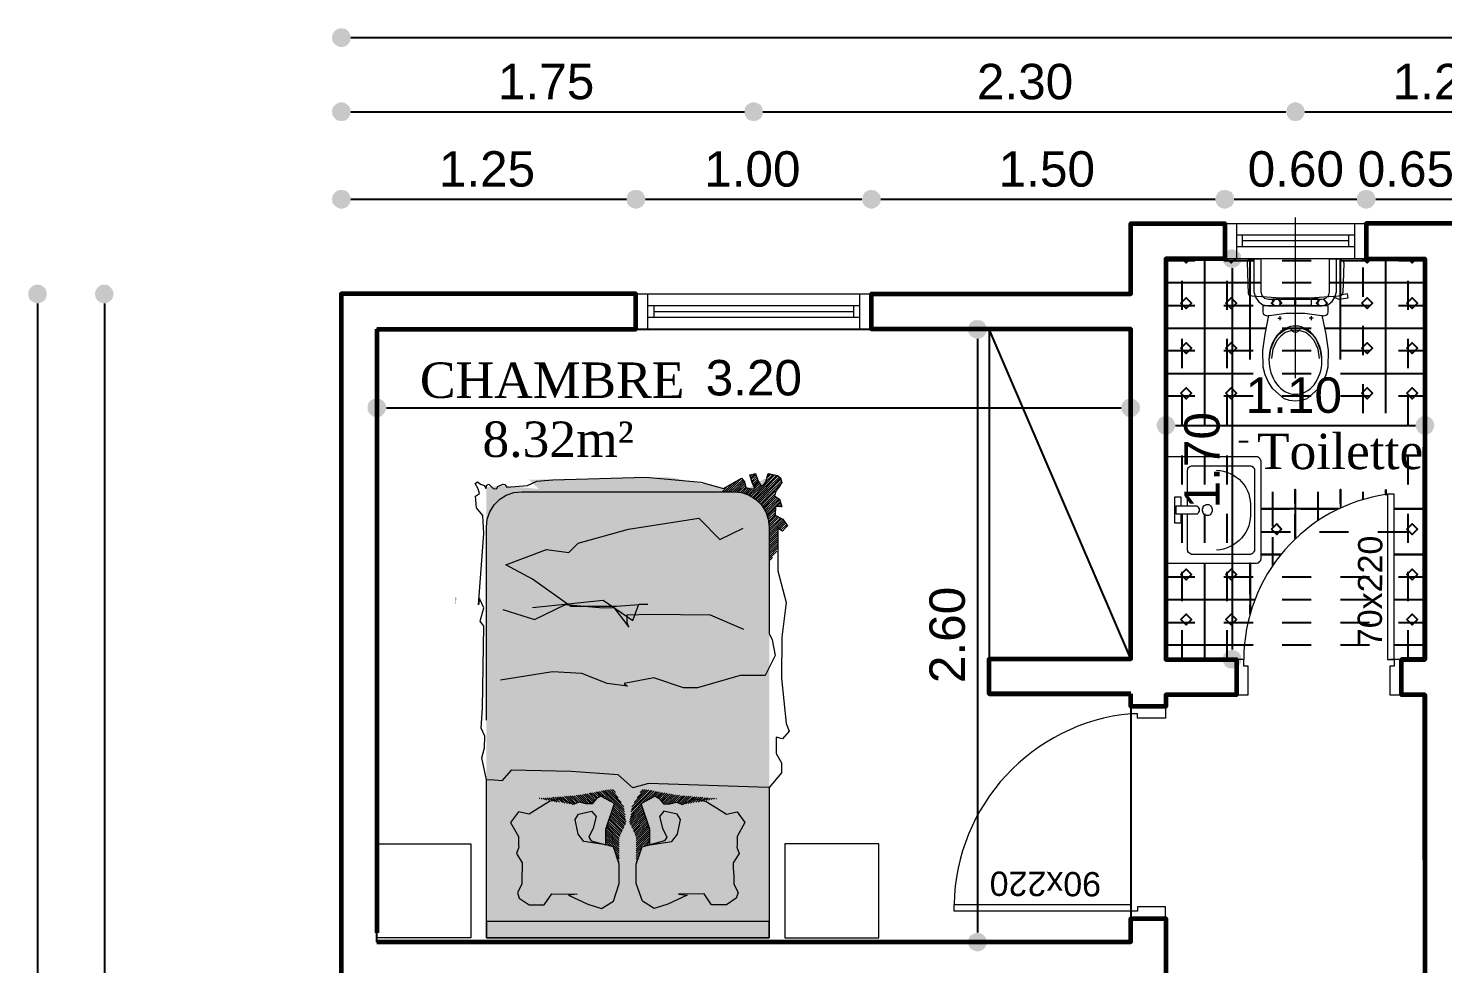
# Model space of a CAD drawing. Header units: inches. Extents: x 4.9 to 20.4, y 4.7 to 15.7.
# Drawn here: x 5.068 to 9.926, y 12.315 to 15.527 of the extents above; entities that cross this region are included whole.
import ezdxf

# ---------------------------------------------------------------- set-up
doc = ezdxf.new("R2010")
doc.units = ezdxf.units.IN
doc.header["$MEASUREMENT"] = 0
doc.linetypes.add('PDF_IMPORT', pattern=[1, 0.8, -0.2])
for name, color, linetype in [('PDF_Geometry', 7, 'Continuous'), ('PDF_Solid Fills', 7, 'Continuous'), ('PDF_Text', 7, 'Continuous')]:
    doc.layers.add(name, color=color, linetype=linetype)
doc.styles.add('PDF Arial', font='arial.ttf')
doc.styles.add('PDF Romantic', font='romantic.ttf')

# ---------------------------------------------------------------- blocks, each defined once
blk = doc.blocks.new('distribution 3')
at = {"layer": 'PDF_Solid Fills', "transparency": 33554559}
for points in [[(10.255, 16.0338), (10.2533, 16.0454), (10.245, 16.0571), (10.235, 16.0638), (10.2233, 16.0654), (10.21, 16.0638), (10.2, 16.0571), (10.1933, 16.0454), (10.19, 16.0338), (10.1933, 16.0221), (10.2, 16.0104), (10.21, 16.0038), (10.2233, 16.0021), (10.235, 16.0038), (10.245, 16.0104), (10.2533, 16.0221)], [(10.255, 15.8038), (10.2533, 15.8171), (10.245, 15.8271), (10.235, 15.8338), (10.2233, 15.8371), (10.21, 15.8338), (10.2, 15.8271), (10.1933, 15.8171), (10.19, 15.8038), (10.1933, 15.7921), (10.2, 15.7821), (10.21, 15.7754), (10.2233, 15.7721), (10.235, 15.7754), (10.245, 15.7821), (10.2533, 15.7921)], [(10.5483, 15.0221), (10.535, 15.0204), (10.525, 15.0121), (10.5183, 15.0021), (10.515, 14.9904), (10.5183, 14.9771), (10.525, 14.9671), (10.535, 14.9604), (10.5483, 14.9571), (10.56, 14.9604), (10.5717, 14.9671), (10.5783, 14.9771), (10.58, 14.9904), (10.5783, 15.0021), (10.5717, 15.0121), (10.56, 15.0204)], [(10.8483, 15.0221), (10.8367, 15.0204), (10.825, 15.0121), (10.8183, 15.0021), (10.8167, 14.9904), (10.8183, 14.9771), (10.825, 14.9671), (10.8367, 14.9604), (10.8483, 14.9571), (10.8617, 14.9604), (10.8717, 14.9671), (10.8783, 14.9771), (10.8817, 14.9904), (10.8783, 15.0021), (10.8717, 15.0121), (10.8617, 15.0204)], [(11.1033, 15.0221), (11.09, 15.0204), (11.08, 15.0121), (11.0733, 15.0021), (11.07, 14.9904), (11.0733, 14.9771), (11.08, 14.9671), (11.09, 14.9604), (11.1033, 14.9571), (11.115, 14.9604), (11.1267, 14.9671), (11.1333, 14.9771), (11.135, 14.9904), (11.1333, 15.0021), (11.1267, 15.0121), (11.115, 15.0204)], [(9.8317, 14.9004), (9.82, 14.8988), (9.81, 14.8921), (9.8017, 14.8804), (9.8, 14.8688), (9.8017, 14.8554), (9.81, 14.8454), (9.82, 14.8388), (9.8317, 14.8354), (9.845, 14.8388), (9.855, 14.8454), (9.8617, 14.8554), (9.865, 14.8688), (9.8617, 14.8804), (9.855, 14.8921), (9.845, 14.8988)], [(8.0683, 13.5204), (8.0683, 14.4921), (8.0117, 14.4921), (8.0117, 13.5204)], [(8.3417, 14.1471), (8.3433, 14.1471), (8.3683, 14.1354), (8.3883, 14.1254), (8.4183, 14.1188), (8.4283, 14.1154), (8.4367, 14.1221), (8.4467, 14.1304), (8.4367, 14.1754), (8.4283, 14.1804), (8.4183, 14.1871), (8.3883, 14.1804), (8.3683, 14.1771), (8.3433, 14.1571)], [(10.5783, 13.9904), (10.5717, 14.0021), (10.56, 14.0088), (10.5483, 14.0104), (10.535, 14.0088), (10.525, 14.0021), (10.5183, 13.9904), (10.515, 13.9788), (10.5183, 13.9654), (10.525, 13.9554), (10.535, 13.9488), (10.5483, 13.9454), (10.56, 13.9488), (10.5717, 13.9554), (10.5783, 13.9654), (10.58, 13.9788)], [(8.3383, 13.8838), (8.3433, 13.8554), (8.3583, 13.8438), (8.3683, 13.8354), (8.3883, 13.8321), (8.4183, 13.8254), (8.4283, 13.8321), (8.4367, 13.8371), (8.4467, 13.8821), (8.4367, 13.8904), (8.4283, 13.8971), (8.4183, 13.8938), (8.3883, 13.8871), (8.3583, 13.8721), (8.3433, 13.8804)], [(10.8783, 13.5854), (10.8717, 13.5971), (10.8617, 13.6038), (10.8483, 13.6054), (10.8367, 13.6038), (10.825, 13.5971), (10.8183, 13.5854), (10.8167, 13.5738), (10.8183, 13.5621), (10.825, 13.5504), (10.8367, 13.5438), (10.8483, 13.5421), (10.8617, 13.5438), (10.8717, 13.5504), (10.8783, 13.5621), (10.8817, 13.5738)], [(10.5783, 13.1821), (10.5717, 13.1921), (10.56, 13.1988), (10.5483, 13.2021), (10.535, 13.1988), (10.525, 13.1921), (10.5183, 13.1821), (10.515, 13.1688), (10.5183, 13.1571), (10.525, 13.1471), (10.535, 13.1388), (10.5483, 13.1371), (10.56, 13.1388), (10.5717, 13.1471), (10.5783, 13.1571), (10.58, 13.1688)], [(7.965, 12.8054), (7.9683, 12.7921), (7.975, 12.7821), (7.985, 12.7754), (7.9983, 12.7721), (8.01, 12.7754), (8.02, 12.7821), (8.0267, 12.7921), (8.03, 12.8054), (8.0267, 12.8171), (8.02, 12.8288), (8.01, 12.8354), (7.9983, 12.8371), (7.985, 12.8354), (7.975, 12.8288), (7.9683, 12.8171)], [(10.1333, 12.8054), (10.1317, 12.8171), (10.125, 12.8288), (10.1133, 12.8354), (10.1017, 12.8371), (10.0883, 12.8354), (10.0783, 12.8288), (10.0717, 12.8171), (10.0683, 12.8054), (10.0717, 12.7921), (10.0783, 12.7821), (10.0883, 12.7754), (10.1017, 12.7721), (10.1133, 12.7754), (10.125, 12.7821), (10.1317, 12.7921)], [(9.8317, 12.2471), (9.845, 12.2488), (9.855, 12.2571), (9.8617, 12.2671), (9.865, 12.2788), (9.8617, 12.2921), (9.855, 12.3021), (9.845, 12.3088), (9.8317, 12.3121), (9.82, 12.3088), (9.81, 12.3021), (9.8017, 12.2921), (9.8, 12.2788), (9.8017, 12.2671), (9.81, 12.2571), (9.82, 12.2488)], [(9.7717, 12.1904), (9.76, 12.1871), (9.7483, 12.1804), (9.7417, 12.1704), (9.74, 12.1588), (9.7417, 12.1454), (9.7483, 12.1354), (9.76, 12.1288), (9.7717, 12.1254), (9.785, 12.1288), (9.795, 12.1354), (9.8017, 12.1454), (9.805, 12.1588), (9.8017, 12.1704), (9.795, 12.1804), (9.785, 12.1871)], [(8.9367, 11.9304), (8.9383, 11.9188), (8.945, 11.9071), (8.9567, 11.9004), (8.9683, 11.8988), (8.9817, 11.9004), (8.9917, 11.9071), (8.9983, 11.9188), (9.0017, 11.9304), (8.9983, 11.9438), (8.9917, 11.9538), (8.9817, 11.9604), (8.9683, 11.9638), (8.9567, 11.9604), (8.945, 11.9538), (8.9383, 11.9438)], [(10.3767, 11.9304), (10.3733, 11.9438), (10.3667, 11.9538), (10.3567, 11.9604), (10.3433, 11.9638), (10.3317, 11.9604), (10.3217, 11.9538), (10.315, 11.9438), (10.3117, 11.9304), (10.315, 11.9188), (10.3217, 11.9071), (10.3317, 11.9004), (10.3433, 11.8988), (10.3567, 11.9004), (10.3667, 11.9071), (10.3733, 11.9188)], [(10.5783, 11.9688), (10.5717, 11.9788), (10.56, 11.9854), (10.5483, 11.9888), (10.535, 11.9854), (10.525, 11.9788), (10.5183, 11.9688), (10.515, 11.9554), (10.5183, 11.9438), (10.525, 11.9321), (10.535, 11.9254), (10.5483, 11.9238), (10.56, 11.9254), (10.5717, 11.9321), (10.5783, 11.9438), (10.58, 11.9554)], [(10.8783, 11.7254), (10.8717, 11.7354), (10.8617, 11.7421), (10.8483, 11.7454), (10.8367, 11.7421), (10.825, 11.7354), (10.8183, 11.7254), (10.8167, 11.7138), (10.8183, 11.7004), (10.825, 11.6904), (10.8367, 11.6838), (10.8483, 11.6804), (10.8617, 11.6838), (10.8717, 11.6904), (10.8783, 11.7004), (10.8817, 11.7138)], [(10.5783, 11.4821), (10.5717, 11.4938), (10.56, 11.5004), (10.5483, 11.5021), (10.535, 11.5004), (10.525, 11.4938), (10.5183, 11.4821), (10.515, 11.4704), (10.5183, 11.4571), (10.525, 11.4471), (10.535, 11.4404), (10.5483, 11.4371), (10.56, 11.4404), (10.5717, 11.4471), (10.5783, 11.4571), (10.58, 11.4704)], [(9.7717, 11.2354), (9.785, 11.2388), (9.795, 11.2454), (9.8017, 11.2554), (9.805, 11.2688), (9.8017, 11.2804), (9.795, 11.2904), (9.785, 11.2971), (9.7717, 11.3004), (9.76, 11.2971), (9.7483, 11.2904), (9.7417, 11.2804), (9.74, 11.2688), (9.7417, 11.2554), (9.7483, 11.2454), (9.76, 11.2388)]]:
    blk.add_hatch(color=256, dxfattribs=at).paths.add_polyline_path(points)
at = {"layer": 'PDF_Solid Fills', "true_color": 0xffffff, "transparency": 33554559}
for points in [[(9.155, 14.5988), (9.1767, 14.5954), (9.1817, 14.5971), (9.1767, 14.5971)], [(9.56, 14.4921), (8.0683, 14.4921), (8.0683, 13.5204), (9.5583, 13.5204), (9.5583, 13.5188), (9.5783, 13.5238), (9.59, 13.5354), (9.585, 13.5421), (9.5583, 13.5888), (9.555, 13.5954), (9.5567, 13.6754), (9.585, 13.8204), (9.59, 13.8421), (9.5933, 13.8621), (9.59, 14.0871), (9.585, 14.3454), (9.5567, 14.3154), (9.555, 14.3138), (9.5533, 14.3138), (9.56, 14.3821), (9.565, 14.4304)]]:
    blk.add_hatch(color=7, dxfattribs=at).paths.add_polyline_path(points)
at = {"layer": 'PDF_Geometry', "lineweight": 25}
for points in [[(10.19, 16.0338), (10.1583, 16.0338), (1.8317, 16.0338), (1.8, 16.0338)], [(10.19, 15.8038), (10.1583, 15.8038), (3.7733, 15.8038), (3.7417, 15.8038)], [(10.5483, 14.9571), (10.5483, 14.9254), (10.5483, 14.0437), (10.5483, 14.0104)], [(10.8483, 14.9571), (10.8483, 14.9254), (10.8483, 13.6387), (10.8483, 13.6054)], [(11.1033, 14.9571), (11.1033, 14.9254), (11.1033, 1.5837), (11.1033, 1.5504)], [(8.85, 12.2788), (7.9983, 12.2788), (7.9983, 14.8688), (10.1017, 14.8688), (10.1017, 12.2788), (8.97, 12.2788), (10.1017, 12.7654), (8.97, 12.7654)], [(9.8317, 14.8354), (9.8317, 14.8038), (9.8317, 12.3438), (9.8317, 12.3121)], [(10.5483, 13.9454), (10.5483, 13.9138), (10.5483, 13.2338), (10.5483, 13.2021)], [(10.8483, 13.5421), (10.8483, 13.5087), (10.8483, 11.7771), (10.8483, 11.7454)], [(10.5483, 13.1371), (10.5483, 13.1037), (10.5483, 12.0204), (10.5483, 11.9887)], [(10.0683, 12.8054), (10.0367, 12.8054), (8.0617, 12.8054), (8.03, 12.8054)], [(9.7717, 12.1254), (9.7717, 12.0938), (9.7717, 11.3321), (9.7717, 11.3004)], [(8.8467, 11.9154), (8.9683, 11.9154)], [(10.3117, 11.9304), (10.28, 11.9304), (9.0333, 11.9304), (9.0017, 11.9304)], [(10.5483, 11.9238), (10.5483, 11.8904), (10.5483, 11.5354), (10.5483, 11.5021)], [(10.8483, 11.6804), (10.8483, 11.6487), (10.8483, 10.7671), (10.8483, 10.7338)], [(10.5483, 11.4371), (10.5483, 11.4054), (10.5483, 11.0087), (10.5483, 10.9771)], [(8.9683, 11.3488), (8.8467, 11.3488)]]:
    blk.add_lwpolyline(points, dxfattribs=at)
at = {"layer": 'PDF_Geometry', "lineweight": 60}
for points in [[(10.1017, 14.8688), (10.1017, 13.9787), (10.2233, 13.9787), (10.2233, 14.9904), (3.7083, 14.9904), (3.7083, 15.5154), (1.7667, 15.5154), (1.7667, 12.5471), (1.8883, 12.5471), (1.8883, 13.3554), (1.8883, 15.3938), (3.5883, 15.3938), (3.5883, 14.3837), (3.7083, 14.3837), (3.7083, 14.8688)], [(7.9983, 12.2788), (8.0783, 12.2788), (8.0783, 12.1587), (7.8767, 12.1587), (7.8767, 14.8688)], [(7.9983, 14.8688), (7.9983, 12.2788), (8.0783, 12.2788)], [(8.85, 12.7654), (8.97, 12.7654), (8.97, 12.2788), (10.1017, 12.2788), (10.1017, 13.1687), (10.2233, 13.1687), (10.2233, 12.2788), (10.465, 12.2788), (10.465, 11.9554), (10.3433, 11.9554), (10.3433, 12.1587), (8.9683, 12.1587), (8.9683, 11.9154), (8.8467, 11.9154), (8.8467, 12.1587), (8.8067, 12.1587), (8.8067, 12.2788), (8.85, 12.2788)], [(8.85, 12.2788), (8.85, 12.7654), (8.85, 12.2788)], [(8.28, 11.1471), (8.8467, 11.1471), (8.8467, 11.0654), (8.9683, 11.0654), (8.9683, 11.1471), (10.3433, 11.1471), (10.3433, 10.9437), (10.465, 10.9437), (10.465, 11.4704), (10.3433, 11.4704), (10.3433, 11.2688), (8.9683, 11.2688), (9.6967, 11.2688)], [(8.8467, 11.2688), (4.6, 11.2688), (4.6, 11.3488), (4.4783, 11.3488), (4.4783, 11.2688), (3.83, 11.2688), (3.83, 11.1471), (4.4783, 11.1471), (4.3567, 11.1471)], [(8.28, 11.2688), (8.8467, 11.2688), (8.8467, 11.3488), (8.9683, 11.3488), (8.9683, 11.2688), (8.9683, 11.3488)]]:
    blk.add_lwpolyline(points, dxfattribs=at)
at = {"layer": 'PDF_Geometry', "linetype": 'PDF_IMPORT', "lineweight": 60, "ltscale": 2.59}
blk.add_lwpolyline([(10.1017, 14.8688), (3.7083, 14.8688)], dxfattribs=at)
at = {"layer": 'PDF_Geometry', "lineweight": 13}
for points in [[(8.0117, 14.8688), (8.335, 14.8688), (8.335, 14.5454), (8.0117, 14.5454)], [(8.555, 14.4921), (8.63, 14.5071), (8.665, 14.4987), (8.705, 14.4971), (8.7317, 14.5104), (8.8017, 14.5054), (9.0817, 14.5004), (9.1, 14.5137), (9.145, 14.5004), (9.1767, 14.5154), (9.155, 14.5188), (9.4, 14.5004), (9.4617, 14.5038), (9.4883, 14.5254), (9.5283, 14.5288), (9.5383, 14.5154), (9.5533, 14.5204), (9.5717, 14.5304), (9.5783, 14.5221), (9.57, 14.5121), (9.565, 14.4987), (9.555, 14.4938), (9.5667, 14.4904), (9.57, 14.4838), (9.5633, 14.4771), (9.555, 14.4688), (9.5533, 14.4571), (9.5617, 14.4521), (9.57, 14.4354), (9.5683, 14.4288), (9.56, 14.4221), (9.565, 14.3504), (9.58, 14.3187), (9.585, 14.2637), (9.5933, 13.9437), (9.5767, 13.7554), (9.555, 13.6771), (9.59, 13.6154), (9.5783, 13.6054), (9.5583, 13.6004), (9.5533, 13.5838), (9.555, 13.5704), (9.575, 13.5787), (9.6017, 13.5871), (9.6067, 13.5671), (9.58, 13.5587), (9.565, 13.5488), (9.5667, 13.5404), (9.5783, 13.5321), (9.6067, 13.5237), (9.6, 13.4921), (9.5917, 13.4821), (9.575, 13.4771), (9.56, 13.4871), (9.5483, 13.4971), (9.53, 13.5021), (9.5183, 13.4854), (9.4917, 13.4771), (9.4933, 13.4987), (9.4633, 13.5004), (9.45, 13.4738), (9.4267, 13.4571), (9.4183, 13.4654), (9.4083, 13.4754), (9.4183, 13.4904), (9.2717, 13.4904), (9.1633, 13.4621), (9.045, 13.4771), (8.9033, 13.4787), (8.7483, 13.4621), (8.7217, 13.4521), (8.695, 13.4754), (8.7017, 13.4971), (8.645, 13.4971), (8.6133, 13.4787), (8.5783, 13.4787), (8.5633, 13.4904), (8.5283, 13.5204), (8.5283, 13.5237), (8.5417, 13.9354), (8.5267, 13.9887), (8.5717, 14.0388), (8.5833, 14.2004), (8.5883, 14.4071), (8.5517, 14.4388), (8.5533, 14.4654)], [(8.0117, 13.1438), (8.335, 13.1438), (8.335, 13.4671), (8.0117, 13.4671)]]:
    blk.add_lwpolyline(points, close=True, dxfattribs=at)
blk.add_lwpolyline([(8.5283, 13.5204), (8.0117, 13.5204), (8.0117, 14.4921), (8.555, 14.4921)], dxfattribs=at)
at = {"layer": 'PDF_Geometry', "lineweight": 0}
for points in [[(8.0683, 14.4921), (8.0117, 14.4921), (8.0117, 13.5204), (8.0683, 13.5204)], [(8.1483, 14.3788), (8.125, 14.3454), (8.125, 14.2937), (8.1633, 14.2671), (8.1617, 14.1804), (8.1583, 14.2104), (8.1283, 14.1438), (8.1133, 14.0971), (8.1383, 14.0554), (8.1983, 14.0354), (8.265, 14.0354), (8.325, 14.0554), (8.3317, 14.0821), (8.385, 14.0821), (8.4733, 14.0521), (8.4983, 14.0988), (8.49, 14.1137), (8.4717, 14.1288), (8.4717, 14.1504), (8.4783, 14.1738), (8.47, 14.1937), (8.49, 14.2338), (8.48, 14.2754), (8.4583, 14.3104), (8.4367, 14.3454), (8.445, 14.3821), (8.4083, 14.4087), (8.36, 14.3821), (8.33, 14.3821), (8.3233, 14.3804), (8.3017, 14.3887), (8.27, 14.3688), (8.2517, 14.3688), (8.225, 14.3704), (8.1967, 14.3704), (8.1683, 14.3854)], [(8.3317, 14.0821), (8.3433, 14.1571), (8.3683, 14.1771), (8.4183, 14.1871), (8.4367, 14.1754), (8.4467, 14.1304), (8.4283, 14.1154), (8.3883, 14.1254), (8.3583, 14.1404), (8.345, 14.1321)], [(8.1483, 13.6337), (8.125, 13.6671), (8.125, 13.7188), (8.1633, 13.7438), (8.1617, 13.8321), (8.1583, 13.8021), (8.1283, 13.8688), (8.1133, 13.9154), (8.1383, 13.9554), (8.1983, 13.9771), (8.265, 13.9771), (8.325, 13.9571), (8.3317, 13.9304), (8.385, 13.9304), (8.4733, 13.9604), (8.4983, 13.9138), (8.49, 13.8987), (8.4717, 13.8837), (8.4717, 13.8621), (8.4783, 13.8387), (8.47, 13.8187), (8.49, 13.7788), (8.48, 13.7371), (8.4583, 13.7021), (8.4367, 13.6671), (8.445, 13.6304), (8.4083, 13.6037), (8.36, 13.6304), (8.33, 13.6304), (8.3233, 13.6321), (8.3017, 13.6237), (8.27, 13.6438), (8.2517, 13.6438), (8.225, 13.6421), (8.1967, 13.6421), (8.1683, 13.6271)], [(10.2233, 13.1688), (10.1017, 13.1688), (10.1017, 13.9788), (10.2233, 13.9788)], [(8.3317, 13.9304), (8.3433, 13.8554), (8.3683, 13.8354), (8.4183, 13.8254), (8.4367, 13.8371), (8.4467, 13.8821), (8.4283, 13.8971), (8.3883, 13.8871), (8.3583, 13.8721), (8.345, 13.8804)], [(8.0783, 12.2788), (8.0783, 12.1588), (8.1183, 12.1588), (8.1183, 12.2554), (8.1033, 12.2554), (8.1033, 12.2788), (8.1033, 12.8854), (8.1267, 12.8854), (8.1267, 12.2788), (8.1033, 12.2788)], [(8.7667, 12.2554), (8.7817, 12.2554), (8.7817, 12.2788), (8.8067, 12.2788), (8.8067, 12.1588), (8.7667, 12.1588)], [(9.2983, 11.8471), (9.3, 11.8438), (9.3, 11.8404), (9.3017, 11.8371), (9.305, 11.8354), (9.3067, 11.8321), (9.31, 11.8321), (9.3133, 11.8304), (9.3167, 11.8304), (9.645, 11.8304), (9.6483, 11.8304), (9.6517, 11.8321), (9.655, 11.8338), (9.6583, 11.8354), (9.66, 11.8371), (9.6617, 11.8404), (9.6633, 11.8438), (9.6633, 11.8471), (9.6633, 12.1588), (9.2983, 12.1571)], [(9.495, 12.0504), (9.4933, 12.0488), (9.4917, 12.0471), (9.4883, 12.0454), (9.485, 12.0438), (9.4817, 12.0438), (9.48, 12.0438), (9.4767, 12.0438), (9.4733, 12.0454), (9.47, 12.0471), (9.4683, 12.0488), (9.4667, 12.0504), (9.4667, 12.1221), (9.495, 12.1221)], [(9.4817, 12.0321), (9.485, 12.0321), (9.4883, 12.0304), (9.4917, 12.0304), (9.495, 12.0271), (9.4967, 12.0254), (9.4983, 12.0221), (9.5, 12.0188), (9.5, 12.0154), (9.5, 12.0121), (9.4983, 12.0087), (9.4967, 12.0054), (9.495, 12.0038), (9.4917, 12.0021), (9.4883, 12.0004), (9.485, 11.9987), (9.4817, 11.9987), (9.4767, 11.9987), (9.4733, 12.0004), (9.47, 12.0021), (9.4683, 12.0038), (9.465, 12.0054), (9.4633, 12.0087), (9.4617, 12.0121), (9.4617, 12.0154), (9.4617, 12.0188), (9.4633, 12.0221), (9.465, 12.0254), (9.4683, 12.0271), (9.47, 12.0304), (9.4733, 12.0304), (9.4767, 12.0321)], [(10.3433, 11.9554), (10.465, 11.9554), (10.465, 11.4704), (10.3433, 11.4704), (10.465, 11.4704), (10.3433, 11.4704)], [(8.945, 11.8754), (8.945, 11.8904), (8.9683, 11.8904), (8.9683, 11.9154), (8.8467, 11.9154), (8.8467, 11.8754)]]:
    blk.add_lwpolyline(points, close=True, dxfattribs=at)
for points in [[(8.76, 14.4921), (9.4233, 14.4921), (9.45, 14.4888), (9.475, 14.4804), (9.4983, 14.4654), (9.5183, 14.4454), (9.5317, 14.4238), (9.5417, 14.3971), (9.5433, 14.3704), (9.5433, 13.6421), (9.5417, 13.6154), (9.5317, 13.5888), (9.5183, 13.5671), (9.4983, 13.5471), (9.475, 13.5321), (9.45, 13.5238), (9.4233, 13.5204), (9.0567, 13.5204), (9.035, 13.5104), (8.9817, 13.5004), (8.9133, 13.5338), (8.9133, 13.6204), (8.87, 13.7671), (8.87, 13.8154), (8.905, 13.9171), (8.885, 14.0188), (8.8767, 14.0071), (8.885, 14.0771), (8.92, 14.1638), (8.925, 14.2654), (8.8967, 14.4438)], [(9.14, 14.4354), (9.105, 14.3271), (9.1567, 14.2204), (9.145, 14.0904), (9.1467, 14.0538), (9.0783, 14.0021), (9.0933, 14.0088), (9.1217, 14.0088), (9.1233, 13.9271), (9.1217, 13.7238), (9.0717, 13.6088)], [(9.1467, 14.3338), (9.1717, 14.0904), (9.1017, 13.9888), (9.1583, 13.9688), (9.1583, 13.9371), (9.15, 14.0454), (9.15, 14.2021), (9.2433, 14.3338), (9.2933, 14.4254), (9.345, 14.2854), (9.335, 14.2088), (9.3667, 14.1771), (9.415, 14.0038), (9.4533, 13.7621), (9.38, 13.6904), (9.4183, 13.6104)], [(8.4833, 14.2754), (8.4933, 14.2838)], [(8.485, 14.2838), (8.4917, 14.2904)], [(8.4867, 14.2921), (8.4917, 14.2971)], [(8.4883, 14.3004), (8.4917, 14.3038)], [(8.49, 14.3088), (8.49, 14.3104)], [(8.4733, 14.2138), (8.4967, 14.2371)], [(8.475, 14.2221), (8.4967, 14.2438)], [(8.4767, 14.2304), (8.495, 14.2504)], [(8.4783, 14.2488), (8.495, 14.2638)], [(8.4783, 14.2404), (8.495, 14.2571)], [(8.48, 14.2571), (8.4933, 14.2704)], [(8.4817, 14.2654), (8.4933, 14.2771)], [(8.47, 14.1954), (8.4983, 14.2238)], [(8.4717, 14.2054), (8.4967, 14.2304)], [(8.4717, 14.1904), (8.4983, 14.2171)], [(8.4733, 14.1854), (8.4983, 14.2104)], [(8.4767, 14.1804), (8.5, 14.2038)], [(8.4767, 14.1654), (8.5, 14.1904)], [(8.4783, 14.1754), (8.5, 14.1971)], [(8.4717, 14.1471), (8.5017, 14.1771)], [(8.4717, 14.1404), (8.5033, 14.1704)], [(8.4717, 14.1321), (8.5033, 14.1638)], [(8.4733, 14.1554), (8.5017, 14.1838)], [(8.4733, 14.1271), (8.505, 14.1588)], [(8.4783, 14.1238), (8.5067, 14.1521)], [(8.4817, 14.1204), (8.5067, 14.1454)], [(8.485, 14.1171), (8.5083, 14.1388)], [(8.445, 14.0171), (8.5183, 14.0904)], [(8.4733, 14.0538), (8.5167, 14.0971)], [(8.4817, 14.0688), (8.515, 14.1038)], [(8.49, 14.1138), (8.51, 14.1338)], [(8.49, 14.0854), (8.5133, 14.1088)], [(8.4917, 14.1088), (8.51, 14.1271)], [(8.495, 14.1038), (8.5117, 14.1204)], [(8.4983, 14.1004), (8.5133, 14.1154)], [(8.2817, 14.0354), (8.2883, 14.0438)], [(8.2883, 14.0354), (8.3, 14.0471)], [(8.295, 14.0354), (8.31, 14.0504)], [(8.3033, 14.0354), (8.3217, 14.0538)], [(8.31, 14.0354), (8.3567, 14.0821)], [(8.3167, 14.0354), (8.365, 14.0821)], [(8.325, 14.0354), (8.3717, 14.0821)], [(8.325, 14.0571), (8.35, 14.0821)], [(8.3267, 14.0671), (8.3433, 14.0821)], [(8.33, 14.0771), (8.335, 14.0821)], [(8.3317, 14.0354), (8.3783, 14.0821)], [(8.3383, 14.0354), (8.385, 14.0821)], [(8.3467, 14.0354), (8.3917, 14.0804)], [(8.3533, 14.0354), (8.3967, 14.0788)], [(8.36, 14.0338), (8.4017, 14.0771)], [(8.365, 14.0321), (8.4067, 14.0754)], [(8.37, 14.0304), (8.4133, 14.0738)], [(8.375, 14.0271), (8.4183, 14.0704)], [(8.38, 14.0254), (8.4233, 14.0688)], [(8.385, 14.0221), (8.4283, 14.0671)], [(8.39, 14.0204), (8.435, 14.0654)], [(8.395, 14.0188), (8.44, 14.0638)], [(8.4, 14.0154), (8.445, 14.0621)], [(8.405, 14.0138), (8.45, 14.0604)], [(8.41, 14.0121), (8.4567, 14.0588)], [(8.4183, 14.0138), (8.4617, 14.0571)], [(8.4267, 14.0154), (8.4667, 14.0538)], [(8.435, 14.0154), (8.4717, 14.0521)], [(8.4533, 14.0188), (8.5183, 14.0854)], [(8.4617, 14.0204), (8.52, 14.0788)], [(8.4767, 14.0288), (8.52, 14.0721)], [(8.4933, 14.0388), (8.5217, 14.0654)], [(8.5117, 14.0488), (8.5217, 14.0588)], [(8.2667, 14.0354), (8.2683, 14.0371)], [(8.2733, 14.0354), (8.2783, 14.0404)], [(8.39, 13.9921), (8.435, 13.9471)], [(8.395, 13.9938), (8.44, 13.9488)], [(8.4, 13.9971), (8.445, 13.9504)], [(8.405, 13.9988), (8.45, 13.9521)], [(8.41, 14.0004), (8.4567, 13.9538)], [(8.4183, 13.9988), (8.4617, 13.9554)], [(8.4267, 13.9971), (8.4667, 13.9588)], [(8.435, 13.9954), (8.4717, 13.9604)], [(8.445, 13.9954), (8.5183, 13.9221)], [(8.4533, 13.9938), (8.5183, 13.9271)], [(8.4617, 13.9921), (8.52, 13.9338)], [(8.2667, 13.9771), (8.2683, 13.9754)], [(8.2733, 13.9771), (8.2783, 13.9721)], [(8.2817, 13.9771), (8.2883, 13.9688)], [(8.2883, 13.9771), (8.3, 13.9654)], [(8.295, 13.9771), (8.31, 13.9621)], [(8.3033, 13.9771), (8.3217, 13.9588)], [(8.31, 13.9771), (8.3567, 13.9304)], [(8.3167, 13.9771), (8.365, 13.9304)], [(8.325, 13.9771), (8.3717, 13.9304)], [(8.325, 13.9538), (8.35, 13.9304)], [(8.3267, 13.9454), (8.3433, 13.9304)], [(8.3317, 13.9771), (8.3783, 13.9304)], [(8.3383, 13.9771), (8.385, 13.9304)], [(8.3467, 13.9771), (8.3917, 13.9321)], [(8.3533, 13.9771), (8.3967, 13.9338)], [(8.36, 13.9788), (8.4017, 13.9354)], [(8.365, 13.9804), (8.4067, 13.9371)], [(8.37, 13.9821), (8.4133, 13.9388)], [(8.375, 13.9854), (8.4183, 13.9404)], [(8.38, 13.9871), (8.4233, 13.9438)], [(8.385, 13.9888), (8.4283, 13.9454)], [(8.4733, 13.9588), (8.5167, 13.9154)], [(8.4767, 13.9838), (8.52, 13.9404)], [(8.4817, 13.9438), (8.515, 13.9088)], [(8.4933, 13.9738), (8.5217, 13.9471)], [(8.5117, 13.9638), (8.5217, 13.9538)], [(8.33, 13.9354), (8.335, 13.9304)], [(8.485, 13.8954), (8.5083, 13.8721)], [(8.49, 13.9271), (8.5133, 13.9038)], [(8.49, 13.8988), (8.51, 13.8788)], [(8.4917, 13.9038), (8.51, 13.8854)], [(8.495, 13.9088), (8.5117, 13.8904)], [(8.4983, 13.9121), (8.5133, 13.8971)], [(10.2233, 13.9388), (10.1017, 13.9388)], [(10.1417, 13.2104), (10.1417, 13.9388)], [(10.1817, 13.9171), (10.1417, 13.9171)], [(10.1617, 13.2304), (10.1617, 13.9171)], [(10.1817, 13.2104), (10.1817, 13.9388)], [(8.4717, 13.8804), (8.5033, 13.8488)], [(8.4717, 13.8721), (8.5033, 13.8421)], [(8.4717, 13.8654), (8.5017, 13.8354)], [(8.4733, 13.8854), (8.505, 13.8538)], [(8.4733, 13.8571), (8.5017, 13.8288)], [(8.4767, 13.8471), (8.5, 13.8221)], [(8.4783, 13.8888), (8.5067, 13.8604)], [(8.4817, 13.8921), (8.5067, 13.8671)], [(8.47, 13.8171), (8.4983, 13.7888)], [(8.4717, 13.8221), (8.4983, 13.7954)], [(8.4717, 13.8071), (8.4967, 13.7821)], [(8.4733, 13.8271), (8.4983, 13.8021)], [(8.4733, 13.7988), (8.4967, 13.7754)], [(8.4767, 13.8321), (8.5, 13.8088)], [(8.4783, 13.8371), (8.5, 13.8154)], [(8.475, 13.7904), (8.4967, 13.7688)], [(8.4767, 13.7821), (8.495, 13.7621)], [(8.4783, 13.7721), (8.495, 13.7554)], [(8.4783, 13.7638), (8.495, 13.7488)], [(8.48, 13.7554), (8.4933, 13.7421)], [(8.4817, 13.7471), (8.4933, 13.7354)], [(8.4833, 13.7371), (8.4933, 13.7288)], [(8.485, 13.7288), (8.4917, 13.7221)], [(8.4867, 13.7204), (8.4917, 13.7154)], [(8.4883, 13.7121), (8.4917, 13.7088)], [(8.49, 13.7038), (8.49, 13.7021)], [(9.5433, 13.6821), (9.56, 13.6671)], [(9.5433, 13.6754), (9.57, 13.6488)], [(9.5433, 13.6688), (9.58, 13.6321)], [(9.5433, 13.6604), (9.59, 13.6154)], [(9.5433, 13.6538), (9.585, 13.6121)], [(9.5383, 13.6071), (9.555, 13.5921)], [(9.54, 13.6138), (9.5567, 13.5971)], [(9.5417, 13.6188), (9.56, 13.6004)], [(9.5433, 13.6454), (9.5817, 13.6088)], [(9.5433, 13.6388), (9.5783, 13.6054)], [(9.5433, 13.6321), (9.5717, 13.6038)], [(9.5433, 13.6254), (9.5667, 13.6021)], [(9.51, 13.5571), (9.5867, 13.4804)], [(9.5133, 13.5604), (9.5917, 13.4821)], [(9.5167, 13.5654), (9.595, 13.4854)], [(9.52, 13.5688), (9.5983, 13.4904)], [(9.5233, 13.5738), (9.6, 13.4954)], [(9.525, 13.5771), (9.6017, 13.5021)], [(9.5283, 13.5821), (9.5667, 13.5438)], [(9.5317, 13.5871), (9.5667, 13.5504)], [(9.5333, 13.5921), (9.5717, 13.5538)], [(9.535, 13.5971), (9.5533, 13.5788)], [(9.5367, 13.6021), (9.5533, 13.5854)], [(9.56, 13.5721), (9.5767, 13.5571)], [(9.565, 13.5754), (9.58, 13.5588)], [(9.57, 13.5771), (9.585, 13.5604)], [(9.575, 13.5788), (9.5917, 13.5621)], [(9.58, 13.5804), (9.5967, 13.5654)], [(9.5867, 13.5821), (9.6017, 13.5671)], [(9.5917, 13.5838), (9.605, 13.5704)], [(9.5967, 13.5854), (9.6033, 13.5804)], [(9.3067, 13.5204), (9.3183, 13.5088)], [(9.3133, 13.5204), (9.34, 13.4938)], [(9.32, 13.5204), (9.3517, 13.4904)], [(9.3283, 13.5204), (9.3583, 13.4904)], [(9.335, 13.5204), (9.365, 13.4904)], [(9.3433, 13.5204), (9.3733, 13.4904)], [(9.35, 13.5204), (9.38, 13.4904)], [(9.3567, 13.5204), (9.3867, 13.4904)], [(9.365, 13.5204), (9.395, 13.4904)], [(9.3717, 13.5204), (9.4017, 13.4904)], [(9.3783, 13.5204), (9.4083, 13.4904)], [(9.3867, 13.5204), (9.4167, 13.4904)], [(9.3933, 13.5204), (9.445, 13.4688)], [(9.4, 13.5204), (9.4483, 13.4721)], [(9.4083, 13.5204), (9.4517, 13.4771)], [(9.415, 13.5204), (9.4533, 13.4821)], [(9.4233, 13.5204), (9.4567, 13.4871)], [(9.43, 13.5204), (9.4583, 13.4921)], [(9.4367, 13.5221), (9.4617, 13.4971)], [(9.4433, 13.5221), (9.465, 13.5004)], [(9.4483, 13.5238), (9.4717, 13.5004)], [(9.455, 13.5254), (9.48, 13.5004)], [(9.46, 13.5271), (9.4883, 13.4988)], [(9.465, 13.5288), (9.5117, 13.4821)], [(9.47, 13.5304), (9.5167, 13.4838)], [(9.475, 13.5338), (9.52, 13.4871)], [(9.48, 13.5354), (9.5233, 13.4921)], [(9.485, 13.5388), (9.5267, 13.4971)], [(9.49, 13.5404), (9.53, 13.5004)], [(9.4933, 13.5438), (9.5367, 13.5004)], [(9.4983, 13.5471), (9.5467, 13.4988)], [(9.5017, 13.5504), (9.5733, 13.4788)], [(9.5067, 13.5538), (9.58, 13.4788)], [(9.5783, 13.5321), (9.6033, 13.5071)], [(9.59, 13.5288), (9.605, 13.5138)], [(9.6, 13.5254), (9.605, 13.5188)], [(9.4083, 13.4754), (9.4283, 13.4571)], [(9.4117, 13.4804), (9.4317, 13.4604)], [(9.415, 13.4854), (9.4367, 13.4638)], [(9.4183, 13.4888), (9.44, 13.4671)], [(9.4917, 13.4804), (9.495, 13.4771)], [(9.4933, 13.4938), (9.5067, 13.4804)], [(9.4933, 13.4871), (9.5, 13.4788)], [(10.1817, 13.2304), (10.1417, 13.2304)], [(10.2233, 13.2104), (10.1017, 13.2104)], [(10.2233, 13.1687), (10.1017, 13.1687), (10.2233, 13.1687)], [(8.8067, 12.1588), (8.8067, 12.2788)], [(9.495, 12.1054), (9.525, 12.1054), (9.525, 12.1288), (9.4367, 12.1288), (9.4367, 12.1054), (9.4667, 12.1054)], [(9.495, 12.0838), (9.615, 12.0838), (9.6183, 12.0838), (9.6217, 12.0821), (9.6233, 12.0821), (9.6267, 12.0804), (9.6283, 12.0788), (9.63, 12.0754), (9.6317, 12.0738), (9.6333, 12.0704), (9.6333, 12.0671), (9.6333, 11.8704), (9.6333, 11.8671), (9.6317, 11.8638), (9.6317, 11.8621), (9.6283, 11.8588), (9.6267, 11.8571), (9.625, 11.8554), (9.6217, 11.8538), (9.6183, 11.8538), (9.615, 11.8538), (9.3467, 11.8538), (9.3433, 11.8538), (9.34, 11.8538), (9.3383, 11.8554), (9.335, 11.8571), (9.3333, 11.8588), (9.3317, 11.8604), (9.33, 11.8638), (9.3283, 11.8671), (9.3283, 11.8688), (9.3283, 12.0671), (9.3283, 12.0704), (9.33, 12.0721), (9.3317, 12.0754), (9.3333, 12.0771), (9.335, 12.0804), (9.3383, 12.0821), (9.34, 12.0821), (9.3433, 12.0838), (9.3467, 12.0838), (9.4667, 12.0838)], [(8.9683, 11.9154), (8.8467, 11.9154)], [(10.465, 11.9154), (10.3433, 11.9154)], [(10.385, 11.5104), (10.385, 11.9154)], [(10.425, 11.5104), (10.425, 11.9154)], [(10.425, 11.8954), (10.385, 11.8954)], [(10.405, 11.5304), (10.405, 11.8954)], [(10.425, 11.5304), (10.385, 11.5304)], [(10.465, 11.5104), (10.3433, 11.5104)], [(8.9683, 11.3738), (9.535, 11.3738), (9.535, 11.3971), (8.9683, 11.3971), (8.9683, 11.3738), (8.945, 11.3738), (8.945, 11.3888), (8.8467, 11.3888), (8.8467, 11.3488), (8.9683, 11.3488), (8.9683, 11.3888)]]:
    blk.add_lwpolyline(points, dxfattribs=at)
at = {"layer": 'PDF_Geometry', "color": 177, "linetype": 'PDF_IMPORT', "lineweight": 25, "ltscale": 0.116667, "true_color": 0x293088}
for points in [[(9.0183, 12.1587), (9.0183, 11.2688)], [(9.95, 12.1587), (9.95, 11.2688)]]:
    blk.add_lwpolyline(points, dxfattribs=at)
at = {"layer": 'PDF_Geometry', "color": 177, "lineweight": 25, "true_color": 0x293088}
for points in [[(9.0183, 12.1587), (9.0183, 11.8887)], [(9.1733, 12.1587), (9.1733, 11.8521)], [(9.7167, 12.1587), (9.7167, 12.1571)], [(9.95, 12.1587), (9.95, 11.9138)], [(10.105, 12.1587), (10.105, 11.8138)], [(10.2617, 12.1587), (10.2617, 11.8321)], [(10.3433, 12.1037), (10.33, 12.0887), (10.3433, 12.0738)], [(8.9683, 12.0237), (9.2983, 12.0237)], [(9.8467, 12.0237), (10.3433, 12.0237)], [(9.7167, 11.9071), (9.7167, 11.8754)], [(10.3433, 11.9488), (10.33, 11.9337), (10.3433, 11.9187)], [(9.1917, 11.8688), (9.2983, 11.8688), (9.125, 11.8688), (9.155, 11.8688)], [(9.9983, 11.8688), (10.3433, 11.8688)], [(9.485, 11.5654), (9.485, 11.8304), (9.485, 11.7321)], [(9.29, 11.7904), (9.3883, 11.7904)], [(9.425, 11.7904), (9.5433, 11.7904)], [(10.1817, 11.7854), (10.1917, 11.7954), (10.205, 11.7837)], [(10.1817, 11.7704), (10.1917, 11.7604), (10.205, 11.7721)], [(10.2017, 11.7904), (10.205, 11.7904)], [(9.5033, 11.7137), (9.5517, 11.7137), (9.3817, 11.7137), (9.4667, 11.7137)], [(9.485, 11.6954), (9.485, 11.5771)], [(9.445, 11.6354), (9.5433, 11.6354)], [(10.105, 11.6121), (10.105, 11.2688)], [(10.1817, 11.6304), (10.1917, 11.6404), (10.205, 11.6288)], [(10.1817, 11.6137), (10.1917, 11.6037), (10.205, 11.6171)], [(10.2017, 11.6354), (10.205, 11.6354)], [(10.2617, 11.5954), (10.2617, 11.2688)], [(9.5033, 11.5587), (9.5517, 11.5587), (9.4883, 11.5587)], [(9.95, 11.5221), (9.95, 11.2688)], [(9.9983, 11.5587), (10.3433, 11.5587)], [(9.5167, 11.4804), (9.5433, 11.4804)], [(10.3433, 11.4821), (10.33, 11.4671), (10.3433, 11.4521)], [(9.0183, 11.3737), (9.0183, 11.2688)], [(9.1733, 11.3737), (9.1733, 11.2688)], [(9.8133, 11.4021), (10.3433, 11.4021)], [(10.3433, 11.3271), (10.33, 11.3121), (10.3433, 11.2971)]]:
    blk.add_lwpolyline(points, dxfattribs=at)
at = {"layer": 'PDF_Geometry', "color": 177, "linetype": 'PDF_IMPORT', "lineweight": 25, "ltscale": 0.118333, "true_color": 0x293088}
for points in [[(9.095, 12.1587), (9.095, 11.2688)], [(9.1733, 12.1587), (9.1733, 11.2688)], [(9.2517, 12.1587), (9.2517, 11.2688)], [(9.8733, 12.1587), (9.8733, 11.2688)], [(10.0283, 12.1587), (10.0283, 11.2688)], [(10.3383, 12.1587), (10.3383, 11.2688)], [(9.8133, 11.4804), (10.32, 11.4804)]]:
    blk.add_lwpolyline(points, dxfattribs=at)
at = {"layer": 'PDF_Geometry', "color": 177, "lineweight": 25, "true_color": 0x293088}
for points in [[(9.795, 12.1571), (9.795, 12.1587)], [(9.105, 12.1071), (9.1233, 12.0887), (9.105, 12.0704), (9.0867, 12.0887)], [(9.26, 12.1071), (9.2783, 12.0887), (9.26, 12.0704), (9.2417, 12.0887)], [(9.8817, 12.1071), (9.9, 12.0887), (9.8817, 12.0704), (9.8633, 12.0887)], [(10.0367, 12.1071), (10.055, 12.0887), (10.0367, 12.0704), (10.0183, 12.0887)], [(10.1917, 12.1071), (10.21, 12.0887), (10.1917, 12.0704), (10.1733, 12.0887)], [(9.105, 11.9521), (9.1233, 11.9337), (9.105, 11.9154), (9.0867, 11.9337)], [(9.26, 11.9521), (9.2783, 11.9337), (9.26, 11.9154), (9.2417, 11.9337)], [(9.8817, 11.9521), (9.9, 11.9337), (9.8817, 11.9154), (9.8633, 11.9337)], [(10.0367, 11.9521), (10.055, 11.9337), (10.0367, 11.9154), (10.0183, 11.9337)], [(10.1917, 11.9521), (10.21, 11.9337), (10.1917, 11.9154), (10.1733, 11.9337)], [(9.3283, 11.7621), (9.3283, 11.8304)], [(9.415, 11.7954), (9.4333, 11.7771), (9.415, 11.7604), (9.3967, 11.7771)], [(10.205, 11.7137), (10.1817, 11.7137)], [(9.8817, 11.4854), (9.9, 11.4671), (9.8817, 11.4488), (9.8633, 11.4671)], [(10.0367, 11.4854), (10.055, 11.4671), (10.0367, 11.4488), (10.0183, 11.4671)], [(10.1917, 11.4854), (10.21, 11.4671), (10.1917, 11.4488), (10.1733, 11.4671)], [(9.3283, 11.2688), (9.3283, 11.3737)], [(9.485, 11.2688), (9.485, 11.3737)], [(9.5517, 11.4021), (9.5333, 11.4021)], [(9.105, 11.3304), (9.1233, 11.3121), (9.105, 11.2937), (9.0867, 11.3121)], [(9.26, 11.3304), (9.2783, 11.3121), (9.26, 11.2937), (9.2417, 11.3121)], [(9.415, 11.3304), (9.4333, 11.3121), (9.415, 11.2937), (9.3967, 11.3121)], [(9.8817, 11.3304), (9.9, 11.3121), (9.8817, 11.2937), (9.8633, 11.3121)], [(10.0367, 11.3304), (10.055, 11.3121), (10.0367, 11.2937), (10.0183, 11.3121)], [(10.1917, 11.3304), (10.21, 11.3121), (10.1917, 11.2937), (10.1733, 11.3121)]]:
    blk.add_lwpolyline(points, close=True, dxfattribs=at)
at = {"layer": 'PDF_Geometry', "color": 177, "linetype": 'PDF_IMPORT', "lineweight": 25, "ltscale": 0.12, "true_color": 0x293088}
for points in [[(10.105, 12.1587), (10.105, 11.2688)], [(10.1833, 12.1587), (10.1833, 11.2688)], [(10.2617, 12.1587), (10.2617, 11.2688)], [(8.9683, 12.1021), (10.32, 12.1021)], [(8.9683, 12.0237), (10.3433, 12.0237)], [(8.9683, 11.9471), (10.32, 11.9471)], [(9.9983, 11.8688), (10.3433, 11.8688)], [(9.9983, 11.5587), (10.3433, 11.5587)], [(9.8133, 11.4021), (10.3433, 11.4021)], [(8.9683, 11.3254), (10.32, 11.3254)]]:
    blk.add_lwpolyline(points, dxfattribs=at)
at = {"layer": 'PDF_Geometry', "lineweight": 0}
blk.add_lwpolyline([(9.6183, 11.9838, -0.420143), (9.4883, 11.8671), (9.475, 11.8671, -0.415998), (9.3433, 11.9838)], format="xyb", dxfattribs=at)
at = {"layer": 'PDF_Geometry', "lineweight": 18}
for points in [[(10.23, 11.5721), (10.3433, 11.5721), (10.3433, 11.8554), (10.23, 11.8554), (10.2117, 11.8504), (10.1967, 11.8404), (10.185, 11.8254), (10.1817, 11.8054), (10.1817, 11.6221), (10.185, 11.6021), (10.1967, 11.5871), (10.2117, 11.5771)], [(10.1617, 11.8254), (10.155, 11.8238), (10.15, 11.8171), (10.1483, 11.8104), (10.1567, 11.7454), (10.1567, 11.6804), (10.1483, 11.6154), (10.15, 11.6088), (10.155, 11.6021), (10.1617, 11.6004), (10.1817, 11.6004), (10.1817, 11.8254)], [(10.23, 11.5954), (10.3433, 11.5954), (10.3433, 11.8321), (10.23, 11.8321), (10.2183, 11.8287), (10.2083, 11.8187), (10.205, 11.8054), (10.205, 11.6221), (10.2083, 11.6088), (10.2183, 11.5988)]]:
    blk.add_lwpolyline(points, close=True, dxfattribs=at)
for points in [[(10.3433, 11.5954), (10.3433, 11.5638), (10.3417, 11.5554), (10.3367, 11.5488), (10.3283, 11.5471), (10.2267, 11.5504), (10.2167, 11.5554), (10.215, 11.5654), (10.2083, 11.6638), (10.2083, 11.7637), (10.215, 11.8621), (10.2167, 11.8704), (10.2233, 11.8737), (10.3317, 11.8771), (10.34, 11.8754), (10.3433, 11.8671), (10.3433, 11.8321)], [(10.15, 11.6221), (10.085, 11.6088), (10.0283, 11.6004), (9.9717, 11.6021), (9.945, 11.6088), (9.92, 11.6204), (9.8967, 11.6354), (9.8633, 11.6738), (9.8567, 11.6921), (9.855, 11.7137), (9.8567, 11.7338), (9.8633, 11.7521), (9.8967, 11.7904), (9.92, 11.8054), (9.945, 11.8171), (9.9717, 11.8238), (10.0283, 11.8254), (10.085, 11.8171), (10.15, 11.8038)], [(10.0017, 11.8021), (10.035, 11.7971), (10.0667, 11.7837), (10.085, 11.7704), (10.0983, 11.7521), (10.1067, 11.7304), (10.1067, 11.7271), (10.1033, 11.7254), (10.1, 11.7271), (10.0967, 11.7287), (10.09, 11.7487), (10.0783, 11.7637), (10.0633, 11.7771), (10.0333, 11.7904), (10.0017, 11.7954)], [(10.1467, 11.7671), (10.1333, 11.7671)], [(10.14, 11.7737), (10.14, 11.7604)], [(10.1833, 11.7904), (10.2067, 11.7904), (10.2067, 11.7671), (10.1833, 11.7671)], [(10.485, 11.7137), (9.9333, 11.7137)], [(10.0917, 11.7104), (10.095, 11.7021), (10.0967, 11.7021), (10.0983, 11.7137), (10.0967, 11.7238), (10.095, 11.7238), (10.0917, 11.7154)], [(10.095, 11.7238), (10.0967, 11.7238)], [(10.0017, 11.6304), (10.0333, 11.6354), (10.0633, 11.6487), (10.0783, 11.6621), (10.09, 11.6771), (10.0967, 11.6971), (10.1, 11.6988), (10.1033, 11.7004), (10.1067, 11.6988), (10.1067, 11.6954), (10.0983, 11.6738), (10.085, 11.6554), (10.0667, 11.6421), (10.035, 11.6288), (10.0017, 11.6237)], [(10.14, 11.6521), (10.14, 11.6654)], [(10.1467, 11.6587), (10.1333, 11.6587)], [(10.1833, 11.6354), (10.2067, 11.6354), (10.2067, 11.6587), (10.1833, 11.6587)], [(10.2133, 11.5821), (10.205, 11.5638), (10.21, 11.5321), (10.2233, 11.5337), (10.22, 11.5521)]]:
    blk.add_lwpolyline(points, dxfattribs=at)
at = {"layer": 'PDF_Geometry', "color": 177, "linetype": 'PDF_IMPORT', "lineweight": 25, "ltscale": 0.086667, "true_color": 0x293088}
blk.add_lwpolyline([(9.4067, 11.8304), (9.4067, 11.2688)], dxfattribs=at)
at = {"layer": 'PDF_Geometry', "lineweight": 0}
for centre, radius, start, end in [((8.114, 12.2149), 0.6707, 5.4659, 88.9218), ((8.9678, 11.3177), 0.5727, 7.9676, 89.9475)]:
    blk.add_arc(centre, radius, start, end, dxfattribs=at)
at = {"layer": 'PDF_Geometry', "lineweight": 18}
blk.add_ellipse((9.9955, 11.7128), major_axis=(0.1172, 0.0011), ratio=0.776476, start_param=3.118387, end_param=9.401572, dxfattribs=at)
at = {"layer": 'PDF_Text', "attachment_point": 7}
for s, insert, char_height, rotation, style in [('CHAMBRE', (9.8642, 14.7204), 0.12168, 270, 'PDF Romantic'), ('1.25', (10.5896, 14.6554), 0.12169, 270, 'PDF Arial'), ('8.32m²', (9.6606, 14.5055), 0.12168, 270, 'PDF Romantic'), ('1.75', (10.8897, 14.452), 0.12169, 270, 'PDF Arial'), ('3.20', (9.8728, 13.7387), 0.12169, 270, 'PDF Arial'), ('1.00', (10.5896, 13.7438), 0.12169, 270, 'PDF Arial'), ('2.30', (10.8896, 12.8071), 0.12169, 270, 'PDF Arial'), ('90x220', (8.239, 12.3803), 0.08351, 89.6998, 'PDF Arial'), ('1.50', (10.5896, 12.7322), 0.12169, 270, 'PDF Arial'), ('1.10', (9.8129, 11.8839), 0.12169, 270, 'PDF Arial'), ('0.60 0.65 0.60', (10.5896, 11.8771), 0.121689, 270, 'PDF Arial'), ('Toilette', (9.6197, 11.8454), 0.12168, 270, 'PDF Romantic'), ('70x220', (9.01, 11.415), 0.08351, 359.6998, 'PDF Arial'), ('1.25', (10.8897, 11.3788), 0.12169, 270, 'PDF Arial')]:
    blk.add_mtext(s, dxfattribs=dict(at, insert=insert, char_height=char_height, rotation=rotation, style=style))
at = {"layer": 'PDF_Text', "char_height": 0.12169, "attachment_point": 7, "style": 'PDF Arial'}
for s, insert in [('2.60', (8.8867, 12.8467)), ('1.70', (9.4867, 11.9717))]:
    blk.add_mtext(s, dxfattribs=dict(at, insert=insert))

msp = doc.modelspace()

# ---------------------------------------------------------------- block references
at = {"rotation": 89.99999999999999}
msp.add_blockref('distribution 3', (21.1336, 4.392), dxfattribs=at)

doc.saveas('drawing.dxf')
